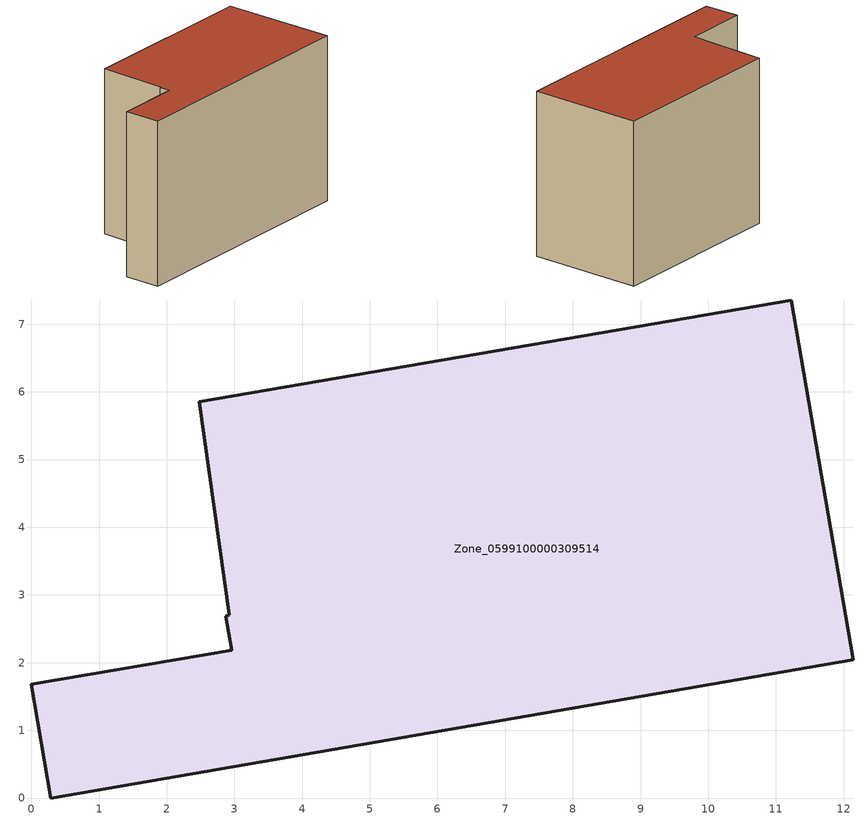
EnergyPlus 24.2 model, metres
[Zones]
Zone_0599100000309514
 floor ground (C_G): 2.48,5.86 11.23,7.36 12.14,2.04 0.29,0 0,1.68 2.96,2.18 2.87,2.68 2.92,2.71 z0
 wall outside (C_F): 0,1.68 0.29,0 12.14,2.04 11.23,7.36 2.48,5.86 2.92,2.71 2.87,2.68 2.96,2.18 0,1.68 z0:7.81
 roof outside (C_R): 11.23,7.36 2.48,5.86 2.92,2.71 2.87,2.68 2.96,2.18 0,1.68 0.29,0 12.14,2.04 z7.81
[BUILDING]
Pand.0599100000309514: North Axis=0; Terrain=City; Loads Convergence Tolerance Value=0.04; Temperature Convergence Tolerance Value=0.4; Solar Distribution=FullExterior; Maximum Number of Warmup Days=25; Minimum Number of Warmup Days=1
[Site:Location]
Rotterdam.The.Hague.AP_ZH_NLD Design_Conditions: Latitude=51.96; Longitude=4.45; Time Zone=1; Elevation=-4.5
[SITE:GROUNDTEMPERATURE:BUILDINGSURFACE]
18, 18, 18, 18, 18, 18, 18, 18, 18, 18, 18, 18
[MATERIAL] Thermal Absorptance=0.9; Solar Absorptance=0.7; Visible Absorptance=0.7
Name | Roughness | Thickness | Conductivity | Density | Specific Heat
G.TI.1992-2005 | MediumSmooth | 0.15 | 0.06 | 540 | 1210
F.TI.1992-2005 | Rough | 0.3 | 0.12 | 1920 | 840
R.TI.1992-2005 | MediumRough | 0.2 | 0.08 | 1500 | 1000
[CONSTRUCTION]
C_G: G.TI.1992-2005
C_F: F.TI.1992-2005
C_R: R.TI.1992-2005
[ZONE]
Zone_0599100000309514: Type=1; Multiplier=1; Ceiling Height=Autocalculate; Volume=Autocalculate; Floor Area=autocalculate; Part of Total Floor Area=Yes
[ZONEINFILTRATION:DESIGNFLOWRATE]
Infil_Zone_0599100000309514: Zone or ZoneList or Space or SpaceList=Zone_0599100000309514; Schedule=AlwaysOn; Design Flow Rate Calculation Method=Flow/Area; Flow Rate per Floor Area=0.0015; Constant Term Coefficient=1; Temperature Term Coefficient=0; Velocity Term Coefficient=0; Velocity Squared Term Coefficient=0
[HVACTEMPLATE:ZONE:IDEALLOADSAIRSYSTEM]
Zone_0599100000309514: Maximum Heating Supply Air Temperature=50; Minimum Cooling Supply Air Temperature=13; Maximum Heating Supply Air Humidity Ratio=0.0156; Minimum Cooling Supply Air Humidity Ratio=0.0077; Heating Limit=NoLimit; Cooling Limit=NoLimit; Dehumidification Control Type=ConstantSensibleHeatRatio; Cooling Sensible Heat Ratio=0.7; Dehumidification Setpoint=60; Humidification Control Type=None; Humidification Setpoint=30; Outdoor Air Method=None; Outdoor Air Flow Rate per Person=0.00944; Outdoor Air Flow Rate per Zone Floor Area=0; Outdoor Air Flow Rate per Zone=0; Demand Controlled Ventilation Type=None; Outdoor Air Economizer Type=NoEconomizer; Heat Recovery Type=None; Sensible Heat Recovery Effectiveness=0.7; Latent Heat Recovery Effectiveness=0.65
[ZONECONTROL:THERMOSTAT]
ThermostatControl_Zone_0599100000309514: Zone or ZoneList=Zone_0599100000309514; Control Type Schedule=DualSetpointControlType; Control 1=Thermostat_Zone_0599100000309514; Temperature Difference Between Cutout And Setpoint=0
[THERMOSTATSETPOINT:DUALSETPOINT]
Thermostat_Zone_0599100000309514: Heating Setpoint Temperature Schedule=HeatingSetpoint_Zone_0599100000309514; Cooling Setpoint Temperature Schedule=CoolingSetpoint_Zone_0599100000309514
[SCHEDULE:COMPACT]
HeatingSetpoint_Zone_0599100000309514: Through: 12/31, For: AllDays, Until: 24:00, 21
CoolingSetpoint_Zone_0599100000309514: Through: 12/31, For: AllDays, Until: 24:00, 24
DualSetpointControlType: Through: 12/31, For: AllDays, Until: 24:00, 4
AlwaysOn: Through: 12/31, For: AllDays, Until: 24:00, 1
